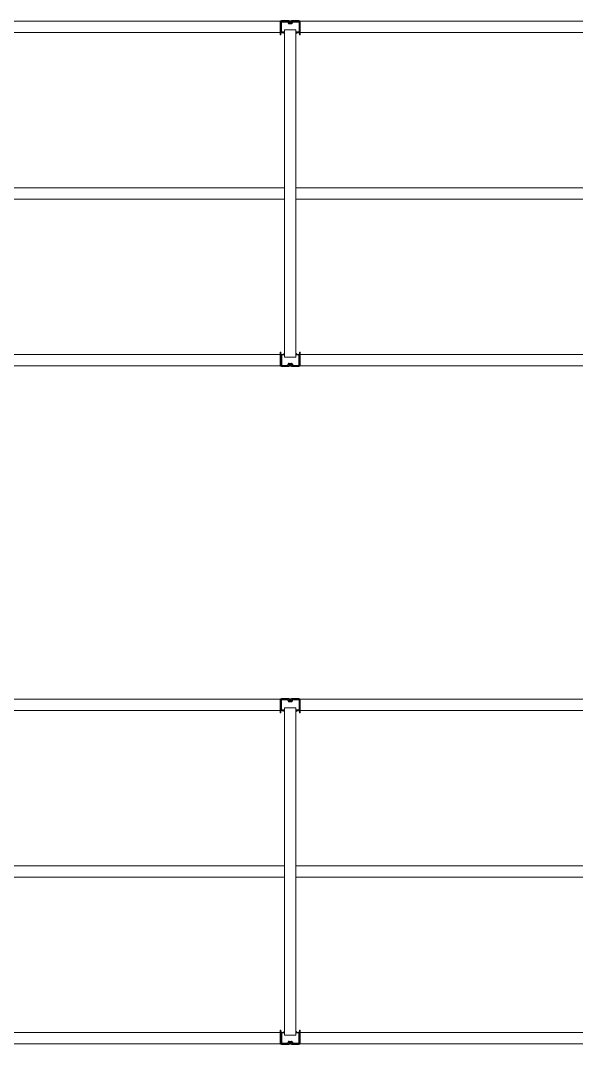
# Model space of a CAD drawing. Header units: inches. Extents: x 2743 to 10591, y -1604 to 5792.
# Drawn here: x 8240.3 to 8337.1, y 963.6 to 1141.8 of the extents above; entities that cross this region are included whole.
import ezdxf

# ---------------------------------------------------------------- set-up
doc = ezdxf.new("R2010")
doc.units = ezdxf.units.IN
doc.header["$LTSCALE"] = 0.1875
doc.header["$MEASUREMENT"] = 0
for name, color, linetype, lineweight in [('22 Dimension', 7, 'Continuous', 5), ('32 Echelle', 160, 'Continuous', 15), ('33 Poutre', 30, 'Continuous', 15)]:
    doc.layers.add(name, color=color, linetype=linetype, lineweight=lineweight)

msp = doc.modelspace()

# ---------------------------------------------------------------- hatches: boundary and pattern name
at = {"layer": '32 Echelle'}
for points in [[(8286.27285, 1139.49574), (8286.27285, 1139.68324), (8286.08535, 1139.68324)], [(8286.27285, 1139.49574), (8286.27285, 1139.68324), (8286.08535, 1139.68324)], [(8288.27285, 1139.49574), (8288.27285, 1139.68324), (8288.46035, 1139.68324)], [(8288.27285, 1139.49574), (8288.27285, 1139.68324), (8288.46035, 1139.68324)], [(8286.27285, 1083.87074), (8286.27285, 1083.68324), (8286.08535, 1083.68324)], [(8286.27285, 1083.87074), (8286.27285, 1083.68324), (8286.08535, 1083.68324)], [(8288.27285, 1083.87074), (8288.27285, 1083.68324), (8288.46035, 1083.68324)], [(8288.27285, 1083.87074), (8288.27285, 1083.68324), (8288.46035, 1083.68324)], [(8286.27285, 1021.49574), (8286.27285, 1021.68324), (8286.08535, 1021.68324)], [(8286.27285, 1021.49574), (8286.27285, 1021.68324), (8286.08535, 1021.68324)], [(8288.27285, 1021.49574), (8288.27285, 1021.68324), (8288.46035, 1021.68324)], [(8288.27285, 1021.49574), (8288.27285, 1021.68324), (8288.46035, 1021.68324)], [(8286.27285, 965.87074), (8286.27285, 965.68324), (8286.08535, 965.68324)], [(8286.27285, 965.87074), (8286.27285, 965.68324), (8286.08535, 965.68324)], [(8288.27285, 965.87074), (8288.27285, 965.68324), (8288.46035, 965.68324)], [(8288.27285, 965.87074), (8288.27285, 965.68324), (8288.46035, 965.68324)]]:
    msp.add_hatch(color=256, dxfattribs=at).paths.add_polyline_path(points)

# ---------------------------------------------------------------- linework, layer by layer
at = {"layer": '22 Dimension'}
for p, q in [((8286.27285, 1112.68324), (8140.64785, 1112.68324)), ((8433.89785, 1112.68324), (8288.27285, 1112.68324)), ((8286.27285, 1110.68324), (8140.64785, 1110.68324)), ((8433.89785, 1110.68324), (8288.27285, 1110.68324)), ((8286.27285, 994.68324), (8140.64785, 994.68324)), ((8433.89785, 994.68324), (8288.27285, 994.68324)), ((8286.27285, 992.68324), (8140.64785, 992.68324)), ((8433.89785, 992.68324), (8288.27285, 992.68324))]:
    msp.add_line(p, q, dxfattribs=at)
at = {"layer": '32 Echelle', "linetype": 'Continuous', "lineweight": 25}
for p, q in [((8285.64789, 1141.49949), (8285.64789, 1139.86699)), ((8285.64789, 1141.49949), (8285.64789, 1139.86699)), ((8285.73789, 1139.86699), (8285.73789, 1141.49949)), ((8285.73789, 1139.86699), (8285.73789, 1141.49949)), ((8286.76048, 1141.68324), (8285.83164, 1141.68324)), ((8286.76048, 1141.68324), (8285.83164, 1141.68324)), ((8285.83164, 1141.59324), (8286.76048, 1141.59324)), ((8285.83164, 1141.59324), (8286.76048, 1141.59324)), ((8286.85013, 1141.5269), (8286.89404, 1141.38326)), ((8286.85013, 1141.5269), (8286.89404, 1141.38326)), ((8286.98011, 1141.40958), (8286.9362, 1141.55321)), ((8286.98011, 1141.40958), (8286.9362, 1141.55321)), ((8287.47593, 1141.34324), (8287.06976, 1141.34324)), ((8287.47593, 1141.34324), (8287.06976, 1141.34324)), ((8287.06976, 1141.25324), (8287.47593, 1141.25324)), ((8287.06976, 1141.25324), (8287.47593, 1141.25324)), ((8287.60949, 1141.55321), (8287.56558, 1141.40958)), ((8287.60949, 1141.55321), (8287.56558, 1141.40958)), ((8287.65165, 1141.38326), (8287.69556, 1141.5269)), ((8287.65165, 1141.38326), (8287.69556, 1141.5269)), ((8288.71405, 1141.68324), (8287.78522, 1141.68324)), ((8288.71405, 1141.68324), (8287.78522, 1141.68324)), ((8287.78522, 1141.59324), (8288.71405, 1141.59324)), ((8287.78522, 1141.59324), (8288.71405, 1141.59324)), ((8288.8078, 1141.49949), (8288.8078, 1139.86699)), ((8288.8078, 1141.49949), (8288.8078, 1139.86699)), ((8288.8978, 1139.86699), (8288.8978, 1141.49949)), ((8288.8978, 1139.86699), (8288.8978, 1141.49949)), ((8286.24789, 1139.77324), (8285.83164, 1139.77324)), ((8286.24789, 1139.77324), (8285.83164, 1139.77324)), ((8285.83164, 1139.68324), (8286.24789, 1139.68324)), ((8285.83164, 1139.68324), (8286.24789, 1139.68324)), ((8286.24789, 1139.68324), (8286.24789, 1139.77324)), ((8286.24789, 1139.68324), (8286.24789, 1139.77324)), ((8288.71405, 1139.77324), (8288.2978, 1139.77324)), ((8288.2978, 1139.77324), (8288.2978, 1139.68324)), ((8288.71405, 1139.77324), (8288.2978, 1139.77324)), ((8288.2978, 1139.77324), (8288.2978, 1139.68324)), ((8288.2978, 1139.68324), (8288.71405, 1139.68324)), ((8288.2978, 1139.68324), (8288.71405, 1139.68324)), ((8285.64789, 1081.86699), (8285.64789, 1083.49949)), ((8285.64789, 1081.86699), (8285.64789, 1083.49949)), ((8285.73789, 1083.49949), (8285.73789, 1081.86699)), ((8285.73789, 1083.49949), (8285.73789, 1081.86699)), ((8285.83164, 1083.68324), (8286.24789, 1083.68324)), ((8285.83164, 1083.68324), (8286.24789, 1083.68324)), ((8286.24789, 1083.59324), (8285.83164, 1083.59324)), ((8286.24789, 1083.59324), (8285.83164, 1083.59324)), ((8286.24789, 1083.68324), (8286.24789, 1083.59324)), ((8286.24789, 1083.68324), (8286.24789, 1083.59324)), ((8286.85013, 1081.83958), (8286.89404, 1081.98321)), ((8286.85013, 1081.83958), (8286.89404, 1081.98321)), ((8286.98011, 1081.9569), (8286.9362, 1081.81326)), ((8286.98011, 1081.9569), (8286.9362, 1081.81326)), ((8287.06976, 1082.11324), (8287.47593, 1082.11324)), ((8287.06976, 1082.11324), (8287.47593, 1082.11324)), ((8287.47593, 1082.02324), (8287.06976, 1082.02324)), ((8287.47593, 1082.02324), (8287.06976, 1082.02324)), ((8287.60949, 1081.81326), (8287.56558, 1081.9569)), ((8287.60949, 1081.81326), (8287.56558, 1081.9569)), ((8287.65165, 1081.98321), (8287.69556, 1081.83958)), ((8287.65165, 1081.98321), (8287.69556, 1081.83958)), ((8288.2978, 1083.68324), (8288.71405, 1083.68324)), ((8288.2978, 1083.59324), (8288.2978, 1083.68324)), ((8288.2978, 1083.68324), (8288.71405, 1083.68324)), ((8288.2978, 1083.59324), (8288.2978, 1083.68324)), ((8288.71405, 1083.59324), (8288.2978, 1083.59324)), ((8288.71405, 1083.59324), (8288.2978, 1083.59324)), ((8288.8078, 1081.86699), (8288.8078, 1083.49949)), ((8288.8078, 1081.86699), (8288.8078, 1083.49949)), ((8288.8978, 1083.49949), (8288.8978, 1081.86699)), ((8288.8978, 1083.49949), (8288.8978, 1081.86699)), ((8285.83164, 1081.77324), (8286.76048, 1081.77324)), ((8285.83164, 1081.77324), (8286.76048, 1081.77324)), ((8286.76048, 1081.68324), (8285.83164, 1081.68324)), ((8286.76048, 1081.68324), (8285.83164, 1081.68324)), ((8287.78522, 1081.77324), (8288.71405, 1081.77324)), ((8287.78522, 1081.77324), (8288.71405, 1081.77324)), ((8288.71405, 1081.68324), (8287.78522, 1081.68324)), ((8288.71405, 1081.68324), (8287.78522, 1081.68324)), ((8285.64789, 1023.49949), (8285.64789, 1021.86699)), ((8285.64789, 1023.49949), (8285.64789, 1021.86699)), ((8285.73789, 1021.86699), (8285.73789, 1023.49949)), ((8285.73789, 1021.86699), (8285.73789, 1023.49949)), ((8286.76048, 1023.68324), (8285.83164, 1023.68324)), ((8286.76048, 1023.68324), (8285.83164, 1023.68324)), ((8285.83164, 1023.59324), (8286.76048, 1023.59324)), ((8285.83164, 1023.59324), (8286.76048, 1023.59324)), ((8286.85013, 1023.5269), (8286.89404, 1023.38326)), ((8286.85013, 1023.5269), (8286.89404, 1023.38326)), ((8286.98011, 1023.40958), (8286.9362, 1023.55321)), ((8286.98011, 1023.40958), (8286.9362, 1023.55321)), ((8287.47593, 1023.34324), (8287.06976, 1023.34324)), ((8287.47593, 1023.34324), (8287.06976, 1023.34324)), ((8287.06976, 1023.25324), (8287.47593, 1023.25324)), ((8287.06976, 1023.25324), (8287.47593, 1023.25324)), ((8287.60949, 1023.55321), (8287.56558, 1023.40958)), ((8287.60949, 1023.55321), (8287.56558, 1023.40958)), ((8287.65165, 1023.38326), (8287.69556, 1023.5269)), ((8287.65165, 1023.38326), (8287.69556, 1023.5269)), ((8288.71405, 1023.68324), (8287.78522, 1023.68324)), ((8288.71405, 1023.68324), (8287.78522, 1023.68324)), ((8287.78522, 1023.59324), (8288.71405, 1023.59324)), ((8287.78522, 1023.59324), (8288.71405, 1023.59324)), ((8288.8078, 1023.49949), (8288.8078, 1021.86699)), ((8288.8078, 1023.49949), (8288.8078, 1021.86699)), ((8288.8978, 1021.86699), (8288.8978, 1023.49949)), ((8288.8978, 1021.86699), (8288.8978, 1023.49949)), ((8286.24789, 1021.77324), (8285.83164, 1021.77324)), ((8286.24789, 1021.77324), (8285.83164, 1021.77324)), ((8285.83164, 1021.68324), (8286.24789, 1021.68324)), ((8285.83164, 1021.68324), (8286.24789, 1021.68324)), ((8286.24789, 1021.68324), (8286.24789, 1021.77324)), ((8286.24789, 1021.68324), (8286.24789, 1021.77324)), ((8288.71405, 1021.77324), (8288.2978, 1021.77324)), ((8288.2978, 1021.77324), (8288.2978, 1021.68324)), ((8288.71405, 1021.77324), (8288.2978, 1021.77324)), ((8288.2978, 1021.77324), (8288.2978, 1021.68324)), ((8288.2978, 1021.68324), (8288.71405, 1021.68324)), ((8288.2978, 1021.68324), (8288.71405, 1021.68324)), ((8285.64789, 963.86699), (8285.64789, 965.49949)), ((8285.64789, 963.86699), (8285.64789, 965.49949)), ((8285.73789, 965.49949), (8285.73789, 963.86699)), ((8285.73789, 965.49949), (8285.73789, 963.86699)), ((8285.83164, 965.68324), (8286.24789, 965.68324)), ((8285.83164, 965.68324), (8286.24789, 965.68324)), ((8286.24789, 965.59324), (8285.83164, 965.59324)), ((8286.24789, 965.59324), (8285.83164, 965.59324)), ((8286.24789, 965.68324), (8286.24789, 965.59324)), ((8286.24789, 965.68324), (8286.24789, 965.59324)), ((8288.2978, 965.68324), (8288.71405, 965.68324)), ((8288.2978, 965.59324), (8288.2978, 965.68324)), ((8288.2978, 965.68324), (8288.71405, 965.68324)), ((8288.2978, 965.59324), (8288.2978, 965.68324)), ((8288.71405, 965.59324), (8288.2978, 965.59324)), ((8288.71405, 965.59324), (8288.2978, 965.59324)), ((8288.8078, 963.86699), (8288.8078, 965.49949)), ((8288.8078, 963.86699), (8288.8078, 965.49949)), ((8288.8978, 965.49949), (8288.8978, 963.86699)), ((8288.8978, 965.49949), (8288.8978, 963.86699)), ((8285.83164, 963.77324), (8286.76048, 963.77324)), ((8285.83164, 963.77324), (8286.76048, 963.77324)), ((8286.76048, 963.68324), (8285.83164, 963.68324)), ((8286.76048, 963.68324), (8285.83164, 963.68324)), ((8286.85013, 963.83958), (8286.89404, 963.98321)), ((8286.85013, 963.83958), (8286.89404, 963.98321)), ((8286.98011, 963.9569), (8286.9362, 963.81326)), ((8286.98011, 963.9569), (8286.9362, 963.81326)), ((8287.06976, 964.11324), (8287.47593, 964.11324)), ((8287.06976, 964.11324), (8287.47593, 964.11324)), ((8287.47593, 964.02324), (8287.06976, 964.02324)), ((8287.47593, 964.02324), (8287.06976, 964.02324)), ((8287.60949, 963.81326), (8287.56558, 963.9569)), ((8287.60949, 963.81326), (8287.56558, 963.9569)), ((8287.65165, 963.98321), (8287.69556, 963.83958)), ((8287.65165, 963.98321), (8287.69556, 963.83958)), ((8287.78522, 963.77324), (8288.71405, 963.77324)), ((8287.78522, 963.77324), (8288.71405, 963.77324)), ((8288.71405, 963.68324), (8287.78522, 963.68324)), ((8288.71405, 963.68324), (8287.78522, 963.68324))]:
    msp.add_line(p, q, dxfattribs=at)
at = {"layer": '32 Echelle'}
for p, q in [((8286.27285, 1139.68324), (8286.08535, 1139.68324)), ((8286.27285, 1139.49574), (8286.08535, 1139.68324)), ((8286.27285, 1139.68324), (8286.08535, 1139.68324)), ((8286.27285, 1139.49574), (8286.08535, 1139.68324)), ((8288.27285, 1140.18324), (8286.27285, 1140.18324)), ((8286.27285, 1140.18324), (8286.27285, 1083.18324)), ((8288.27285, 1140.18324), (8286.27285, 1140.18324)), ((8286.27285, 1140.18324), (8286.27285, 1083.18324)), ((8286.27285, 1139.49574), (8286.27285, 1139.68324)), ((8286.27285, 1139.49574), (8286.27285, 1139.68324)), ((8288.27285, 1083.18324), (8288.27285, 1140.18324)), ((8288.27285, 1083.18324), (8288.27285, 1140.18324)), ((8288.27285, 1139.68324), (8288.46035, 1139.68324)), ((8288.27285, 1139.49574), (8288.27285, 1139.68324)), ((8288.27285, 1139.49574), (8288.46035, 1139.68324)), ((8288.27285, 1139.68324), (8288.46035, 1139.68324)), ((8288.27285, 1139.49574), (8288.27285, 1139.68324)), ((8288.27285, 1139.49574), (8288.46035, 1139.68324)), ((8286.27285, 1083.87074), (8286.08535, 1083.68324)), ((8286.27285, 1083.87074), (8286.08535, 1083.68324)), ((8286.27285, 1083.87074), (8286.27285, 1083.68324)), ((8286.27285, 1083.87074), (8286.27285, 1083.68324)), ((8288.27285, 1083.87074), (8288.27285, 1083.68324)), ((8288.27285, 1083.87074), (8288.46035, 1083.68324)), ((8288.27285, 1083.87074), (8288.27285, 1083.68324)), ((8288.27285, 1083.87074), (8288.46035, 1083.68324)), ((8286.27285, 1083.68324), (8286.08535, 1083.68324)), ((8286.27285, 1083.68324), (8286.08535, 1083.68324)), ((8286.27285, 1083.18324), (8288.27285, 1083.18324)), ((8286.27285, 1083.18324), (8288.27285, 1083.18324)), ((8288.27285, 1083.68324), (8288.46035, 1083.68324)), ((8288.27285, 1083.68324), (8288.46035, 1083.68324)), ((8286.27285, 1021.68324), (8286.08535, 1021.68324)), ((8286.27285, 1021.49574), (8286.08535, 1021.68324)), ((8286.27285, 1021.68324), (8286.08535, 1021.68324)), ((8286.27285, 1021.49574), (8286.08535, 1021.68324)), ((8288.27285, 1022.18324), (8286.27285, 1022.18324)), ((8286.27285, 1022.18324), (8286.27285, 965.18324)), ((8288.27285, 1022.18324), (8286.27285, 1022.18324)), ((8286.27285, 1022.18324), (8286.27285, 965.18324)), ((8286.27285, 1021.49574), (8286.27285, 1021.68324)), ((8286.27285, 1021.49574), (8286.27285, 1021.68324)), ((8288.27285, 965.18324), (8288.27285, 1022.18324)), ((8288.27285, 965.18324), (8288.27285, 1022.18324)), ((8288.27285, 1021.68324), (8288.46035, 1021.68324)), ((8288.27285, 1021.49574), (8288.27285, 1021.68324)), ((8288.27285, 1021.49574), (8288.46035, 1021.68324)), ((8288.27285, 1021.68324), (8288.46035, 1021.68324)), ((8288.27285, 1021.49574), (8288.27285, 1021.68324)), ((8288.27285, 1021.49574), (8288.46035, 1021.68324)), ((8286.27285, 965.87074), (8286.08535, 965.68324)), ((8286.27285, 965.87074), (8286.08535, 965.68324)), ((8286.27285, 965.68324), (8286.08535, 965.68324)), ((8286.27285, 965.68324), (8286.08535, 965.68324)), ((8286.27285, 965.87074), (8286.27285, 965.68324)), ((8286.27285, 965.87074), (8286.27285, 965.68324)), ((8286.27285, 965.18324), (8288.27285, 965.18324)), ((8286.27285, 965.18324), (8288.27285, 965.18324)), ((8288.27285, 965.87074), (8288.27285, 965.68324)), ((8288.27285, 965.87074), (8288.46035, 965.68324)), ((8288.27285, 965.87074), (8288.27285, 965.68324)), ((8288.27285, 965.87074), (8288.46035, 965.68324)), ((8288.27285, 965.68324), (8288.46035, 965.68324)), ((8288.27285, 965.68324), (8288.46035, 965.68324))]:
    msp.add_line(p, q, dxfattribs=at)
at = {"layer": '32 Echelle', "linetype": 'Continuous', "lineweight": 25}
for centre, radius, start, end in [((8285.83164, 1141.49949), 0.18375, 90, 180), ((8285.83164, 1141.49949), 0.18375, 90, 180), ((8285.83164, 1141.49949), 0.09375, 90, 180), ((8285.83164, 1141.49949), 0.09375, 90, 180), ((8286.76048, 1141.49949), 0.18375, 17, 90), ((8286.76048, 1141.49949), 0.18375, 17, 90), ((8286.76048, 1141.49949), 0.09375, 17, 90), ((8286.76048, 1141.49949), 0.09375, 17, 90), ((8287.06976, 1141.43699), 0.18375, 197, 270), ((8287.06976, 1141.43699), 0.18375, 197, 270), ((8287.06976, 1141.43699), 0.09375, 197, 270), ((8287.06976, 1141.43699), 0.09375, 197, 270), ((8287.47593, 1141.43699), 0.09375, 270, 343), ((8287.47593, 1141.43699), 0.09375, 270, 343), ((8287.47593, 1141.43699), 0.18375, 270, 343), ((8287.47593, 1141.43699), 0.18375, 270, 343), ((8287.78522, 1141.49949), 0.18375, 90, 163), ((8287.78522, 1141.49949), 0.18375, 90, 163), ((8287.78522, 1141.49949), 0.09375, 90, 163), ((8287.78522, 1141.49949), 0.09375, 90, 163), ((8288.71405, 1141.49949), 0.18375, 0, 90), ((8288.71405, 1141.49949), 0.18375, 0, 90), ((8288.71405, 1141.49949), 0.09375, 0, 90), ((8288.71405, 1141.49949), 0.09375, 0, 90), ((8285.83164, 1139.86699), 0.18375, 180, 270), ((8285.83164, 1139.86699), 0.18375, 180, 270), ((8285.83164, 1139.86699), 0.09375, 180, 270), ((8285.83164, 1139.86699), 0.09375, 180, 270), ((8288.71405, 1139.86699), 0.09375, 270, 0), ((8288.71405, 1139.86699), 0.18375, 270, 0), ((8288.71405, 1139.86699), 0.09375, 270, 0), ((8288.71405, 1139.86699), 0.18375, 270, 0), ((8285.83164, 1083.49949), 0.18375, 90, 180), ((8285.83164, 1083.49949), 0.18375, 90, 180), ((8285.83164, 1083.49949), 0.09375, 90, 180), ((8285.83164, 1083.49949), 0.09375, 90, 180), ((8287.06976, 1081.92949), 0.18375, 90, 163), ((8287.06976, 1081.92949), 0.18375, 90, 163), ((8287.06976, 1081.92949), 0.09375, 90, 163), ((8287.06976, 1081.92949), 0.09375, 90, 163), ((8287.47593, 1081.92949), 0.18375, 17, 90), ((8287.47593, 1081.92949), 0.18375, 17, 90), ((8287.47593, 1081.92949), 0.09375, 17, 90), ((8287.47593, 1081.92949), 0.09375, 17, 90), ((8288.71405, 1083.49949), 0.18375, 0, 90), ((8288.71405, 1083.49949), 0.18375, 0, 90), ((8288.71405, 1083.49949), 0.09375, 0, 90), ((8288.71405, 1083.49949), 0.09375, 0, 90), ((8285.83164, 1081.86699), 0.18375, 180, 270), ((8285.83164, 1081.86699), 0.18375, 180, 270), ((8285.83164, 1081.86699), 0.09375, 180, 270), ((8285.83164, 1081.86699), 0.09375, 180, 270), ((8286.76048, 1081.86699), 0.09375, 270, 343), ((8286.76048, 1081.86699), 0.09375, 270, 343), ((8286.76048, 1081.86699), 0.18375, 270, 343), ((8286.76048, 1081.86699), 0.18375, 270, 343), ((8287.78522, 1081.86699), 0.18375, 197, 270), ((8287.78522, 1081.86699), 0.18375, 197, 270), ((8287.78522, 1081.86699), 0.09375, 197, 270), ((8287.78522, 1081.86699), 0.09375, 197, 270), ((8288.71405, 1081.86699), 0.09375, 270, 0), ((8288.71405, 1081.86699), 0.18375, 270, 0), ((8288.71405, 1081.86699), 0.09375, 270, 0), ((8288.71405, 1081.86699), 0.18375, 270, 0), ((8285.83164, 1023.49949), 0.18375, 90, 180), ((8285.83164, 1023.49949), 0.18375, 90, 180), ((8285.83164, 1023.49949), 0.09375, 90, 180), ((8285.83164, 1023.49949), 0.09375, 90, 180), ((8286.76048, 1023.49949), 0.18375, 17, 90), ((8286.76048, 1023.49949), 0.18375, 17, 90), ((8286.76048, 1023.49949), 0.09375, 17, 90), ((8286.76048, 1023.49949), 0.09375, 17, 90), ((8287.06976, 1023.43699), 0.18375, 197, 270), ((8287.06976, 1023.43699), 0.18375, 197, 270), ((8287.06976, 1023.43699), 0.09375, 197, 270), ((8287.06976, 1023.43699), 0.09375, 197, 270), ((8287.47593, 1023.43699), 0.09375, 270, 343), ((8287.47593, 1023.43699), 0.09375, 270, 343), ((8287.47593, 1023.43699), 0.18375, 270, 343), ((8287.47593, 1023.43699), 0.18375, 270, 343), ((8287.78522, 1023.49949), 0.18375, 90, 163), ((8287.78522, 1023.49949), 0.18375, 90, 163), ((8287.78522, 1023.49949), 0.09375, 90, 163), ((8287.78522, 1023.49949), 0.09375, 90, 163), ((8288.71405, 1023.49949), 0.18375, 0, 90), ((8288.71405, 1023.49949), 0.18375, 0, 90), ((8288.71405, 1023.49949), 0.09375, 0, 90), ((8288.71405, 1023.49949), 0.09375, 0, 90), ((8285.83164, 1021.86699), 0.18375, 180, 270), ((8285.83164, 1021.86699), 0.18375, 180, 270), ((8285.83164, 1021.86699), 0.09375, 180, 270), ((8285.83164, 1021.86699), 0.09375, 180, 270), ((8288.71405, 1021.86699), 0.09375, 270, 0), ((8288.71405, 1021.86699), 0.18375, 270, 0), ((8288.71405, 1021.86699), 0.09375, 270, 0), ((8288.71405, 1021.86699), 0.18375, 270, 0), ((8285.83164, 965.49949), 0.18375, 90, 180), ((8285.83164, 965.49949), 0.18375, 90, 180), ((8285.83164, 965.49949), 0.09375, 90, 180), ((8285.83164, 965.49949), 0.09375, 90, 180), ((8288.71405, 965.49949), 0.18375, 0, 90), ((8288.71405, 965.49949), 0.18375, 0, 90), ((8288.71405, 965.49949), 0.09375, 0, 90), ((8288.71405, 965.49949), 0.09375, 0, 90), ((8285.83164, 963.86699), 0.18375, 180, 270), ((8285.83164, 963.86699), 0.18375, 180, 270), ((8285.83164, 963.86699), 0.09375, 180, 270), ((8285.83164, 963.86699), 0.09375, 180, 270), ((8286.76048, 963.86699), 0.09375, 270, 343), ((8286.76048, 963.86699), 0.09375, 270, 343), ((8286.76048, 963.86699), 0.18375, 270, 343), ((8286.76048, 963.86699), 0.18375, 270, 343), ((8287.06976, 963.92949), 0.18375, 90, 163), ((8287.06976, 963.92949), 0.18375, 90, 163), ((8287.06976, 963.92949), 0.09375, 90, 163), ((8287.06976, 963.92949), 0.09375, 90, 163), ((8287.47593, 963.92949), 0.18375, 17, 90), ((8287.47593, 963.92949), 0.18375, 17, 90), ((8287.47593, 963.92949), 0.09375, 17, 90), ((8287.47593, 963.92949), 0.09375, 17, 90), ((8287.78522, 963.86699), 0.18375, 197, 270), ((8287.78522, 963.86699), 0.18375, 197, 270), ((8287.78522, 963.86699), 0.09375, 197, 270), ((8287.78522, 963.86699), 0.09375, 197, 270), ((8288.71405, 963.86699), 0.09375, 270, 0), ((8288.71405, 963.86699), 0.18375, 270, 0), ((8288.71405, 963.86699), 0.09375, 270, 0), ((8288.71405, 963.86699), 0.18375, 270, 0)]:
    msp.add_arc(centre, radius, start, end, dxfattribs=at)
at = {"layer": '33 Poutre'}
for p, q in [((8141.39785, 1141.68324), (8285.52285, 1141.68324)), ((8285.52285, 1141.68324), (8285.52285, 1139.68324)), ((8285.52285, 1141.55824), (8285.52285, 1139.30224)), ((8285.64185, 1141.55824), (8285.64185, 1139.30224)), ((8285.76685, 1141.80224), (8287.02885, 1141.80224)), ((8287.02885, 1141.68324), (8285.76685, 1141.68324)), ((8287.15385, 1141.34324), (8287.15385, 1141.55824)), ((8287.15385, 1141.34324), (8287.27285, 1141.34324)), ((8287.27285, 1141.34324), (8287.27285, 1141.55824)), ((8287.27285, 1141.34324), (8287.27285, 1141.55824)), ((8287.39185, 1141.34324), (8287.27285, 1141.34324)), ((8287.39185, 1141.34324), (8287.39185, 1141.55824)), ((8288.77885, 1141.80224), (8287.51685, 1141.80224)), ((8287.51685, 1141.68324), (8288.77885, 1141.68324)), ((8288.90385, 1141.55824), (8288.90385, 1139.30224)), ((8289.02285, 1141.68324), (8433.14785, 1141.68324)), ((8289.02285, 1141.68324), (8289.02285, 1139.68324)), ((8289.02285, 1141.55824), (8289.02285, 1139.30224)), ((8141.39785, 1139.68324), (8285.52285, 1139.68324)), ((8285.52285, 1139.30224), (8285.64185, 1139.30224)), ((8289.02285, 1139.30224), (8288.90385, 1139.30224)), ((8289.02285, 1139.68324), (8433.14785, 1139.68324)), ((8285.52285, 1081.80824), (8285.52285, 1084.06424)), ((8285.52285, 1084.06424), (8285.64185, 1084.06424)), ((8285.64185, 1081.80824), (8285.64185, 1084.06424)), ((8289.02285, 1084.06424), (8288.90385, 1084.06424)), ((8288.90385, 1081.80824), (8288.90385, 1084.06424)), ((8289.02285, 1081.80824), (8289.02285, 1084.06424)), ((8141.39785, 1083.68324), (8285.52285, 1083.68324)), ((8285.52285, 1081.68324), (8285.52285, 1083.68324)), ((8287.15385, 1082.02324), (8287.15385, 1081.80824)), ((8287.15385, 1082.02324), (8287.27285, 1082.02324)), ((8287.27285, 1082.02324), (8287.27285, 1081.80824)), ((8287.39185, 1082.02324), (8287.27285, 1082.02324)), ((8287.27285, 1082.02324), (8287.27285, 1081.80824)), ((8287.39185, 1082.02324), (8287.39185, 1081.80824)), ((8289.02285, 1083.68324), (8433.14785, 1083.68324)), ((8289.02285, 1081.68324), (8289.02285, 1083.68324)), ((8141.39785, 1081.68324), (8285.52285, 1081.68324)), ((8287.02885, 1081.68324), (8285.76685, 1081.68324)), ((8285.76685, 1081.56424), (8287.02885, 1081.56424)), ((8287.51685, 1081.68324), (8288.77885, 1081.68324)), ((8288.77885, 1081.56424), (8287.51685, 1081.56424)), ((8289.02285, 1081.68324), (8433.14785, 1081.68324)), ((8141.39785, 1023.68324), (8285.52285, 1023.68324)), ((8285.52285, 1023.68324), (8285.52285, 1021.68324)), ((8285.52285, 1023.55824), (8285.52285, 1021.30224)), ((8285.64185, 1023.55824), (8285.64185, 1021.30224)), ((8285.76685, 1023.80224), (8287.02885, 1023.80224)), ((8287.02885, 1023.68324), (8285.76685, 1023.68324)), ((8287.15385, 1023.34324), (8287.15385, 1023.55824)), ((8287.15385, 1023.34324), (8287.27285, 1023.34324)), ((8287.27285, 1023.34324), (8287.27285, 1023.55824)), ((8287.27285, 1023.34324), (8287.27285, 1023.55824)), ((8287.39185, 1023.34324), (8287.27285, 1023.34324)), ((8287.39185, 1023.34324), (8287.39185, 1023.55824)), ((8288.77885, 1023.80224), (8287.51685, 1023.80224)), ((8287.51685, 1023.68324), (8288.77885, 1023.68324)), ((8288.90385, 1023.55824), (8288.90385, 1021.30224)), ((8289.02285, 1023.68324), (8433.14785, 1023.68324)), ((8289.02285, 1023.68324), (8289.02285, 1021.68324)), ((8289.02285, 1023.55824), (8289.02285, 1021.30224)), ((8141.39785, 1021.68324), (8285.52285, 1021.68324)), ((8289.02285, 1021.68324), (8433.14785, 1021.68324)), ((8285.52285, 1021.30224), (8285.64185, 1021.30224)), ((8289.02285, 1021.30224), (8288.90385, 1021.30224)), ((8285.52285, 963.80824), (8285.52285, 966.06424)), ((8285.52285, 966.06424), (8285.64185, 966.06424)), ((8285.64185, 963.80824), (8285.64185, 966.06424)), ((8289.02285, 966.06424), (8288.90385, 966.06424)), ((8288.90385, 963.80824), (8288.90385, 966.06424)), ((8289.02285, 963.80824), (8289.02285, 966.06424)), ((8141.39785, 965.68324), (8285.52285, 965.68324)), ((8285.52285, 963.68324), (8285.52285, 965.68324)), ((8289.02285, 965.68324), (8433.14785, 965.68324)), ((8289.02285, 963.68324), (8289.02285, 965.68324)), ((8141.39785, 963.68324), (8285.52285, 963.68324)), ((8287.02885, 963.68324), (8285.76685, 963.68324)), ((8285.76685, 963.56424), (8287.02885, 963.56424)), ((8287.15385, 964.02324), (8287.15385, 963.80824)), ((8287.15385, 964.02324), (8287.27285, 964.02324)), ((8287.27285, 964.02324), (8287.27285, 963.80824)), ((8287.39185, 964.02324), (8287.27285, 964.02324)), ((8287.27285, 964.02324), (8287.27285, 963.80824)), ((8287.39185, 964.02324), (8287.39185, 963.80824)), ((8287.51685, 963.68324), (8288.77885, 963.68324)), ((8288.77885, 963.56424), (8287.51685, 963.56424)), ((8289.02285, 963.68324), (8433.14785, 963.68324))]:
    msp.add_line(p, q, dxfattribs=at)
for centre, radius, start, end in [((8285.76685, 1141.55824), 0.244, 90, 180), ((8285.76685, 1141.55824), 0.125, 90, 180), ((8287.02885, 1141.55824), 0.244, 0, 90), ((8287.02885, 1141.55824), 0.125, 0, 90), ((8287.51685, 1141.55824), 0.244, 90, 180), ((8287.51685, 1141.55824), 0.125, 90, 180), ((8288.77885, 1141.55824), 0.244, 0, 90), ((8288.77885, 1141.55824), 0.125, 0, 90), ((8285.76685, 1081.80824), 0.244, 180, 270), ((8285.76685, 1081.80824), 0.125, 180, 270), ((8287.02885, 1081.80824), 0.125, 270, 0), ((8287.02885, 1081.80824), 0.244, 270, 0), ((8287.51685, 1081.80824), 0.244, 180, 270), ((8287.51685, 1081.80824), 0.125, 180, 270), ((8288.77885, 1081.80824), 0.244, 270, 0), ((8288.77885, 1081.80824), 0.125, 270, 0), ((8285.76685, 1023.55824), 0.244, 90, 180), ((8285.76685, 1023.55824), 0.125, 90, 180), ((8287.02885, 1023.55824), 0.244, 0, 90), ((8287.02885, 1023.55824), 0.125, 0, 90), ((8287.51685, 1023.55824), 0.244, 90, 180), ((8287.51685, 1023.55824), 0.125, 90, 180), ((8288.77885, 1023.55824), 0.244, 0, 90), ((8288.77885, 1023.55824), 0.125, 0, 90), ((8285.76685, 963.80824), 0.244, 180, 270), ((8285.76685, 963.80824), 0.125, 180, 270), ((8287.02885, 963.80824), 0.125, 270, 0), ((8287.02885, 963.80824), 0.244, 270, 0), ((8287.51685, 963.80824), 0.244, 180, 270), ((8287.51685, 963.80824), 0.125, 180, 270), ((8288.77885, 963.80824), 0.244, 270, 0), ((8288.77885, 963.80824), 0.125, 270, 0)]:
    msp.add_arc(centre, radius, start, end, dxfattribs=at)

doc.saveas('drawing.dxf')
